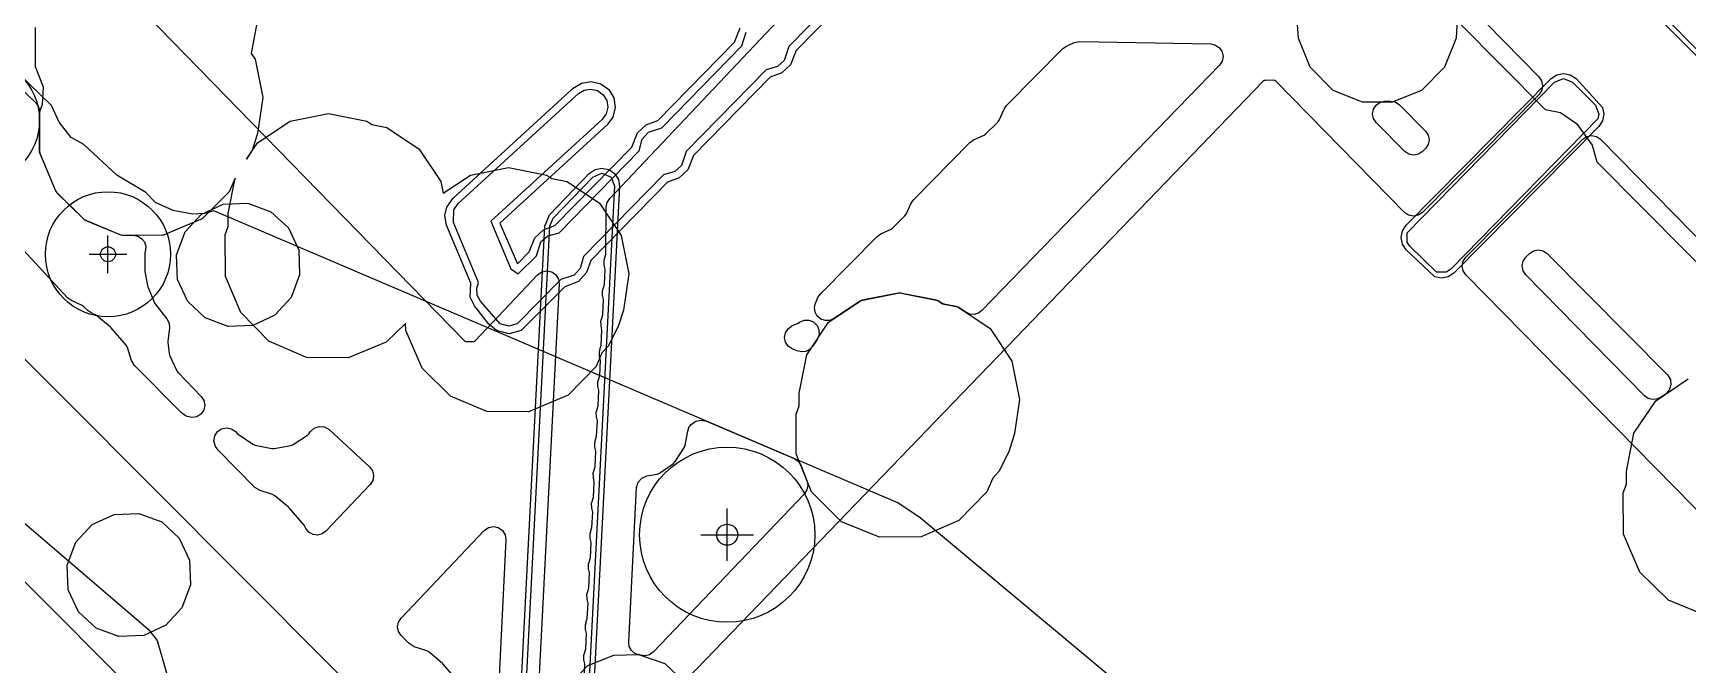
# Model space of a CAD drawing. Header units: metres. Extents: x -2677 to -840, y 169 to 1487.
# Drawn here: x -2262.6 to -2196.5, y 539.5 to 564.7 of the extents above; entities that cross this region are included whole.
import ezdxf

# ---------------------------------------------------------------- set-up
doc = ezdxf.new("R2010")
doc.units = ezdxf.units.M
for name, color, linetype in [('AI_GREENING_ALLOWED_ZONE', 4, 'Continuous'), ('AI_GREENING_EXCLUSIONS', 1, 'Continuous'), ('AI_GREENING_LAWN', 82, 'Continuous'), ('AI_GREENING_TREES', 3, 'Continuous')]:
    doc.layers.add(name, color=color, linetype=linetype)

# ---------------------------------------------------------------- blocks, each defined once
blk = doc.blocks.new('AI_TREE')
for p, q in [((0, -0.3), (0, 0.3)), ((-0.3, 0), (0.3, 0))]:
    blk.add_line(p, q)
for radius in [1, 0.12]:
    blk.add_circle((0, 0), radius)

msp = doc.modelspace()

# ---------------------------------------------------------------- linework, layer by layer
at = {"layer": 'AI_GREENING_ALLOWED_ZONE'}
for points in [[(-2230.651, 553.316), (-2230.82, 553.243), (-2231.003, 553.237), (-2231.177, 553.297), (-2231.317, 553.416), (-2231.404, 553.578), (-2231.428, 553.76), (-2231.384, 553.938), (-2231.274, 554.18), (-2231.174, 554.325), (-2228.929, 556.596), (-2228.781, 556.7), (-2228.365, 556.889), (-2228.292, 556.94), (-2227.816, 557.416), (-2227.765, 557.489), (-2227.563, 557.933), (-2227.464, 558.078), (-2225.218, 560.349), (-2225.07, 560.453), (-2224.654, 560.642), (-2224.582, 560.693), (-2224.105, 561.169), (-2224.055, 561.242), (-2223.853, 561.687), (-2223.753, 561.831), (-2221.508, 564.103), (-2221.36, 564.206), (-2221.05, 564.347), (-2220.833, 564.392), (-2215.596, 564.289), (-2215.408, 564.248), (-2215.25, 564.14), (-2215.144, 563.979), (-2215.106, 563.791), (-2215.142, 563.602), (-2215.247, 563.441), (-2224.74, 553.635), (-2224.88, 553.533), (-2225.046, 553.485), (-2225.219, 553.497), (-2225.377, 553.567), (-2225.664, 553.759), (-2225.753, 553.796), (-2226.21, 553.886), (-2226.39, 553.961), (-2226.466, 554.012), (-2226.555, 554.049), (-2227.989, 554.334), (-2228.086, 554.334), (-2229.52, 554.049), (-2229.609, 554.012), (-2230.651, 553.316)], [(-2208.992, 561.151), (-2209.098, 561.31), (-2209.136, 561.497), (-2209.101, 561.685), (-2208.998, 561.847), (-2208.843, 561.957), (-2208.657, 562.001), (-2208.44, 562.01), (-2208.237, 561.976), (-2208.064, 561.863), (-2207.022, 560.811), (-2206.914, 560.649), (-2206.877, 560.459), (-2206.914, 560.269), (-2207.021, 560.107), (-2207.137, 559.99), (-2207.3, 559.88), (-2207.493, 559.841), (-2207.686, 559.88), (-2207.849, 559.99), (-2208.992, 561.151)], [(-2197.636, 550.164), (-2197.794, 550.095), (-2197.966, 550.083), (-2198.131, 550.13), (-2198.271, 550.23), (-2203.013, 555.07), (-2203.119, 555.231), (-2203.156, 555.421), (-2203.118, 555.61), (-2203.011, 555.771), (-2202.874, 555.911), (-2202.711, 556.02), (-2202.518, 556.059), (-2202.326, 556.021), (-2202.163, 555.911), (-2197.358, 551.066), (-2197.242, 550.881), (-2197.216, 550.664), (-2197.285, 550.457), (-2197.436, 550.298), (-2197.636, 550.164)], [(-2232.316, 552.106), (-2232.474, 552.214), (-2232.581, 552.373), (-2232.619, 552.56), (-2232.585, 552.748), (-2232.483, 552.91), (-2232.327, 553.021), (-2232.075, 553.136), (-2232.023, 553.173), (-2231.843, 553.251), (-2231.647, 553.253), (-2231.465, 553.181), (-2231.325, 553.044), (-2231.248, 552.863), (-2231.247, 552.667), (-2231.321, 552.486), (-2231.506, 552.206), (-2231.625, 552.081), (-2231.779, 552.003), (-2231.951, 551.983), (-2232.119, 552.023), (-2232.316, 552.106)], [(-2255.368, 548.245), (-2255.413, 548.438), (-2255.378, 548.634), (-2255.271, 548.801), (-2255.107, 548.913), (-2254.912, 548.952), (-2254.718, 548.912), (-2254.554, 548.8), (-2254.486, 548.73), (-2254.447, 548.697), (-2253.864, 548.3), (-2253.775, 548.262), (-2253.107, 548.124), (-2253.011, 548.123), (-2252.341, 548.25), (-2252.251, 548.286), (-2251.681, 548.66), (-2251.612, 548.728), (-2251.569, 548.792), (-2251.415, 548.938), (-2251.213, 549.007), (-2251.002, 548.986), (-2250.818, 548.879), (-2249.198, 547.399), (-2249.082, 547.239), (-2249.036, 547.047), (-2249.068, 546.852), (-2249.173, 546.685), (-2250.941, 544.823), (-2251.092, 544.714), (-2251.273, 544.668), (-2251.457, 544.691), (-2251.621, 544.78), (-2251.74, 544.923), (-2251.815, 545.057), (-2252.416, 545.75), (-2252.443, 545.777), (-2252.987, 546.237), (-2253.071, 546.284), (-2253.573, 546.444), (-2253.776, 546.569), (-2255.252, 548.064), (-2255.351, 548.208), (-2255.368, 548.245)], [(-2238.424, 539.877), (-2238.597, 539.937), (-2238.737, 540.055), (-2238.825, 540.215), (-2238.849, 540.397), (-2238.534, 546.563), (-2238.473, 546.777), (-2238.326, 546.944), (-2238.122, 547.03), (-2237.713, 547.102), (-2237.615, 547.143), (-2237.06, 547.53), (-2236.993, 547.6), (-2236.626, 548.174), (-2236.591, 548.264), (-2236.491, 548.821), (-2236.443, 548.963), (-2236.355, 549.085), (-2236.35, 549.09), (-2236.202, 549.193), (-2236.15, 549.217), (-2235.949, 549.262), (-2235.747, 549.222), (-2232.243, 547.726), (-2232.082, 547.617), (-2231.976, 547.455), (-2231.73, 546.852), (-2231.693, 546.666), (-2231.729, 546.479), (-2231.832, 546.319), (-2237.862, 539.995), (-2238.014, 539.885), (-2238.197, 539.84), (-2238.383, 539.866), (-2238.41, 539.875), (-2238.424, 539.877)]]:
    msp.add_lwpolyline(points, close=True, dxfattribs=at)
for points in [[(-2264.411, 563.739), (-2262.535, 561.937), (-2262.437, 561.807), (-2262.387, 561.652), (-2262.388, 561.551), (-2262.386, 561.551), (-2262.386, 560.017), (-2262.367, 559.922), (-2261.742, 558.428), (-2261.687, 558.347), (-2260.613, 557.292), (-2260.535, 557.24), (-2259.179, 556.673), (-2259.086, 556.654), (-2258.631, 556.649), (-2258.456, 556.616), (-2258.303, 556.523), (-2258.193, 556.382), (-2258.14, 556.212), (-2258.149, 556.033), (-2258.17, 555.948), (-2258.176, 555.888), (-2258.171, 555.179), (-2258.166, 555.131), (-2258.065, 554.634), (-2258.05, 554.587), (-2257.77, 553.92), (-2257.735, 553.861), (-2257.294, 553.308), (-2257.203, 553.132), (-2257.188, 552.933), (-2257.254, 552.416), (-2257.255, 552.356), (-2257.206, 551.937), (-2257.185, 551.861), (-2256.891, 551.227), (-2256.844, 551.159), (-2255.923, 550.21), (-2255.816, 550.045), (-2255.781, 549.851), (-2255.824, 549.659), (-2255.937, 549.499), (-2256.104, 549.394), (-2256.297, 549.362), (-2256.489, 549.407), (-2256.568, 549.443), (-2256.716, 549.546), (-2258.582, 551.436), (-2258.704, 551.638), (-2258.868, 552.162), (-2258.917, 552.25), (-2259.519, 552.943), (-2259.546, 552.97), (-2260.089, 553.43), (-2260.174, 553.477), (-2260.239, 553.497), (-2260.44, 553.62), (-2260.61, 553.79), (-2260.679, 553.839), (-2261.107, 554.04), (-2261.26, 554.152), (-2264.166, 557.276)], [(-2245.655, 538.819), (-2246.256, 539.512), (-2246.256, 539.512), (-2246.283, 539.539), (-2246.827, 539.999), (-2246.911, 540.046), (-2247.413, 540.206), (-2247.616, 540.331), (-2247.936, 540.655), (-2248.042, 540.815), (-2248.081, 541.002), (-2248.046, 541.19), (-2247.943, 541.351), (-2244.615, 544.849), (-2244.45, 544.964), (-2244.253, 545.005), (-2244.056, 544.964), (-2243.891, 544.849), (-2243.784, 544.679), (-2243.754, 544.48), (-2244.08, 537.942)]]:
    msp.add_lwpolyline(points, dxfattribs=at)
at = {"layer": 'AI_GREENING_EXCLUSIONS'}
for points in [[(-2171.701, 585.432), (-2194.37, 562.952), (-2194.599, 562.801), (-2194.868, 562.749), (-2195.136, 562.804), (-2195.362, 562.958), (-2198.518, 566.166)], [(-2171.842, 585.574), (-2194.511, 563.094), (-2194.866, 562.949), (-2195.22, 563.098), (-2198.376, 566.306)], [(-2219.475, 579.05), (-2202.24, 561.669), (-2201.631, 561.546), (-2200.984, 561.109), (-2200.367, 560.251), (-2200.173, 559.586), (-2182.324, 541.586)], [(-2209.686, 530.711), (-2227.2, 545.356), (-2228.103, 545.959), (-2255.422, 557.618), (-2255.773, 557.51), (-2256.259, 557.485), (-2257.041, 557.637), (-2257.755, 557.953), (-2258.141, 558.358), (-2259.288, 559.041), (-2260.618, 560.277), (-2261.114, 560.555), (-2261.596, 561.169), (-2261.905, 561.834), (-2272.087, 571.729)], [(-2209.686, 530.711), (-2227.2, 545.356), (-2228.103, 545.959), (-2255.422, 557.618), (-2255.773, 557.51), (-2256.259, 557.485), (-2257.041, 557.637), (-2257.755, 557.953), (-2258.141, 558.358), (-2259.288, 559.041), (-2260.618, 560.277), (-2261.114, 560.555), (-2261.596, 561.169), (-2261.905, 561.834), (-2272.087, 571.729)], [(-2229.099, 567.161), (-2232.163, 564.028), (-2232.388, 563.461), (-2232.737, 563.138), (-2233.2, 562.967), (-2236.264, 559.834), (-2236.488, 559.267), (-2236.838, 558.944), (-2237.3, 558.773), (-2240.365, 555.64), (-2240.536, 555.153), (-2240.859, 554.803), (-2241.401, 554.579), (-2243.15, 552.844), (-2243.641, 552.712), (-2244.134, 552.839), (-2244.43, 553.093), (-2245.009, 553.826), (-2245.187, 554.173), (-2245.16, 554.738), (-2246.13, 557.052), (-2246.189, 557.438), (-2246.116, 557.772), (-2245.865, 558.132), (-2241.061, 562.527), (-2240.728, 562.73), (-2240.342, 562.789), (-2239.963, 562.696), (-2239.648, 562.465), (-2239.446, 562.131), (-2239.387, 561.745), (-2239.48, 561.366), (-2239.711, 561.052), (-2243.996, 557.131), (-2243.295, 555.501), (-2242.825, 555.978), (-2242.601, 556.545), (-2242.252, 556.869), (-2241.793, 557.039), (-2238.725, 560.172), (-2238.5, 560.739), (-2238.151, 561.063), (-2237.688, 561.233), (-2234.624, 564.366), (-2234.4, 564.933)], [(-2229.258, 567.455), (-2232.457, 564.183), (-2232.636, 563.629), (-2232.905, 563.386), (-2233.359, 563.261), (-2236.558, 559.989), (-2236.737, 559.435), (-2237.006, 559.192), (-2237.46, 559.067), (-2240.659, 555.795), (-2240.784, 555.321), (-2241.027, 555.052), (-2241.561, 554.873), (-2243.298, 553.104), (-2243.642, 553.012), (-2243.987, 553.101), (-2244.774, 554.012), (-2244.898, 554.255), (-2244.92, 554.527), (-2244.844, 554.76), (-2245.848, 557.155), (-2245.838, 557.659), (-2245.663, 557.91), (-2240.859, 562.306), (-2240.625, 562.448), (-2240.355, 562.489), (-2240.09, 562.424), (-2239.87, 562.262), (-2239.728, 562.029), (-2239.687, 561.759), (-2239.752, 561.493), (-2239.914, 561.273), (-2244.354, 557.21), (-2243.553, 555.301), (-2243.261, 555.107), (-2242.531, 555.823), (-2242.352, 556.377), (-2242.084, 556.62), (-2241.63, 556.745), (-2238.431, 560.017), (-2238.305, 560.492), (-2238.062, 560.76), (-2237.529, 560.939), (-2234.33, 564.211), (-2234.151, 564.765)], [(-2253.62, 565.549), (-2253.923, 563.915), (-2253.764, 563.678), (-2253.46, 562.147), (-2253.681, 560.706), (-2253.893, 560.052), (-2254.108, 559.686), (-2253.672, 560.339), (-2252.374, 561.206), (-2250.843, 561.511), (-2249.313, 561.206), (-2249.114, 561.073), (-2248.511, 560.953), (-2247.213, 560.086), (-2246.346, 558.788), (-2246.254, 558.327), (-2245.173, 559.049), (-2243.643, 559.353), (-2242.112, 559.049), (-2241.913, 558.916), (-2241.31, 558.796), (-2240.012, 557.929), (-2239.145, 556.631), (-2238.841, 555.1), (-2239.062, 553.659), (-2239.274, 553.005), (-2239.666, 552.215), (-2239.915, 551.947), (-2240.145, 551.398), (-2241.268, 550.254), (-2242.854, 549.591), (-2244.515, 549.607), (-2245.96, 550.211), (-2247.104, 551.335), (-2247.751, 552.843), (-2247.766, 553.114), (-2248.532, 552.369), (-2250.055, 551.749), (-2251.716, 551.764), (-2253.224, 552.412), (-2254.347, 553.556), (-2254.952, 555), (-2254.967, 556.661), (-2254.843, 556.998), (-2254.843, 557.511), (-2254.561, 558.931), (-2254.807, 558.382), (-2255.887, 557.301), (-2257.473, 556.638), (-2259.134, 556.654), (-2260.579, 557.259), (-2261.723, 558.382), (-2262.386, 559.968), (-2262.386, 561.551), (-2262.262, 561.887), (-2262.228, 562.569), (-2262.546, 563.37), (-2262.546, 564.953)], [(-2195.794, 541.446), (-2197.316, 542.066), (-2198.46, 543.189), (-2199.108, 544.698), (-2199.123, 546.359), (-2198.999, 546.695), (-2198.999, 547.208), (-2198.695, 548.739), (-2197.828, 550.036), (-2196.53, 550.903)], [(-2263.464, 545.556), (-2258.046, 540.91), (-2257.685, 540.45), (-2257.177, 538.699)]]:
    msp.add_lwpolyline(points, dxfattribs=at)
for points in [[(-2205.758, 566.784), (-2205.719, 566.067), (-2205.796, 564.522), (-2206.266, 563.357), (-2207.188, 562.435), (-2208.353, 561.965), (-2209.541, 561.965), (-2210.706, 562.435), (-2211.628, 563.357), (-2212.098, 564.522), (-2212.226, 566.341), (-2212.096, 567.339), (-2211.757, 568.214), (-2210.597, 569.436), (-2209.567, 569.843), (-2208.573, 569.87), (-2207.523, 569.518), (-2206.299, 568.359), (-2205.913, 567.503), (-2205.758, 566.784)], [(-2200.096, 560.998), (-2205.886, 555.138), (-2206.115, 554.984), (-2206.385, 554.93), (-2206.655, 554.985), (-2207.795, 556.067), (-2207.943, 556.293), (-2207.995, 556.559), (-2207.942, 556.824), (-2207.793, 557.05), (-2202.006, 562.906), (-2201.778, 563.06), (-2201.508, 563.114), (-2201.238, 563.06), (-2201.01, 562.907), (-2199.947, 561.756), (-2199.894, 561.49), (-2199.946, 561.224), (-2200.096, 560.998)], [(-2206.578, 555.169), (-2207.652, 556.207), (-2207.758, 556.369), (-2207.757, 556.748), (-2201.864, 562.766), (-2201.508, 562.914), (-2201.152, 562.766), (-2200.238, 561.841), (-2200.094, 561.49), (-2200.132, 561.3), (-2206.028, 555.279), (-2206.192, 555.169), (-2206.578, 555.169)], [(-2242.204, 557.014), (-2242.009, 557.464), (-2240.423, 559.113), (-2240.191, 559.272), (-2239.916, 559.328), (-2239.64, 559.27), (-2239.41, 559.109), (-2239.262, 558.87), (-2239.22, 558.592), (-2240.703, 529.627), (-2240.766, 529.369), (-2240.922, 529.154), (-2241.146, 529.011), (-2241.408, 528.963), (-2241.668, 529.016), (-2243.321, 530.556), (-2243.484, 530.802), (-2243.531, 531.093), (-2242.204, 557.014)], [(-2240.279, 558.974), (-2239.917, 559.128), (-2239.555, 558.971), (-2239.419, 558.602), (-2240.902, 529.638), (-2241.059, 529.299), (-2241.406, 529.163), (-2241.592, 529.201), (-2243.181, 530.699), (-2243.332, 531.083), (-2242.004, 557.004), (-2241.865, 557.325), (-2240.279, 558.974)], [(-2251.991, 555.07), (-2252.332, 554.153), (-2252.98, 553.454), (-2253.861, 553.045), (-2254.847, 553.006), (-2255.764, 553.347), (-2256.463, 553.994), (-2256.872, 554.876), (-2256.912, 555.862), (-2256.57, 556.779), (-2255.923, 557.478), (-2255.042, 557.887), (-2254.056, 557.927), (-2253.139, 557.585), (-2252.439, 556.938), (-2252.03, 556.056), (-2251.991, 555.07)], [(-2226.308, 553.906), (-2225.705, 553.786), (-2224.407, 552.919), (-2223.54, 551.621), (-2223.236, 550.09), (-2223.443, 548.72), (-2223.669, 547.995), (-2224.061, 547.205), (-2224.31, 546.937), (-2224.54, 546.388), (-2225.663, 545.244), (-2227.171, 544.597), (-2228.832, 544.581), (-2230.355, 545.202), (-2231.541, 546.388), (-2232.161, 547.911), (-2232.161, 549.494), (-2232.038, 549.83), (-2232.038, 550.343), (-2231.733, 551.874), (-2230.866, 553.172), (-2229.568, 554.039), (-2228.038, 554.343), (-2226.507, 554.039), (-2226.308, 553.906)], [(-2256.352, 542.676), (-2256.693, 541.759), (-2257.341, 541.06), (-2258.222, 540.65), (-2259.208, 540.611), (-2260.125, 540.952), (-2260.824, 541.6), (-2261.233, 542.481), (-2261.273, 543.467), (-2260.931, 544.384), (-2260.284, 545.083), (-2259.403, 545.493), (-2258.416, 545.532), (-2257.5, 545.19), (-2256.8, 544.543), (-2256.391, 543.662), (-2256.352, 542.676)], [(-2235.792, 537.522), (-2235.637, 536.803), (-2235.598, 536.086), (-2235.675, 534.541), (-2236.145, 533.376), (-2237.067, 532.454), (-2238.232, 531.984), (-2239.42, 531.984), (-2240.585, 532.454), (-2241.507, 533.376), (-2241.977, 534.541), (-2242.105, 536.36), (-2241.975, 537.358), (-2241.636, 538.233), (-2240.476, 539.455), (-2239.446, 539.862), (-2238.452, 539.889), (-2237.402, 539.537), (-2236.178, 538.378), (-2235.792, 537.522)]]:
    msp.add_lwpolyline(points, close=True, dxfattribs=at)
at = {"layer": 'AI_GREENING_LAWN'}
for points in [[(-2270.869, 578.537), (-2245.425, 552.436), (-2245.386, 552.41), (-2245.339, 552.4), (-2245.051, 552.403), (-2245.005, 552.413), (-2244.966, 552.44), (-2242.485, 555.067), (-2242.32, 555.183), (-2242.122, 555.224), (-2241.925, 555.184), (-2241.759, 555.069), (-2241.652, 554.898), (-2241.622, 554.698), (-2242.754, 532.588), (-2242.8, 532.402), (-2242.912, 532.248), (-2243.074, 532.146), (-2243.262, 532.113), (-2243.449, 532.153), (-2243.607, 532.26), (-2289.934, 578.768)], [(-2240.628, 538.908), (-2240.598, 539.521), (-2240.634, 539.682), (-2240.64, 539.872), (-2240.613, 539.944), (-2240.619, 539.946), (-2240.566, 540.121), (-2240.536, 540.734), (-2240.572, 540.896), (-2240.578, 541.086), (-2240.551, 541.158), (-2240.557, 541.159), (-2240.504, 541.334), (-2240.474, 541.947), (-2240.51, 542.109), (-2240.515, 542.299), (-2240.489, 542.371), (-2240.495, 542.373), (-2240.442, 542.547), (-2240.411, 543.161), (-2240.448, 543.322), (-2240.453, 543.512), (-2240.427, 543.584), (-2240.433, 543.586), (-2240.38, 543.76), (-2240.349, 544.374), (-2240.386, 544.535), (-2240.391, 544.725), (-2240.365, 544.797), (-2240.371, 544.799), (-2240.317, 544.974), (-2240.287, 545.587), (-2240.323, 545.748), (-2240.329, 545.938), (-2240.303, 546.01), (-2240.309, 546.012), (-2240.255, 546.187), (-2240.225, 546.8), (-2240.261, 546.961), (-2240.267, 547.151), (-2240.24, 547.223), (-2240.247, 547.225), (-2240.193, 547.4), (-2240.163, 548.013), (-2240.199, 548.174), (-2240.205, 548.364), (-2240.178, 548.436), (-2240.185, 548.438), (-2240.131, 548.613), (-2240.101, 549.226), (-2240.137, 549.387), (-2240.143, 549.577), (-2240.116, 549.649), (-2240.122, 549.651), (-2240.069, 549.826), (-2240.039, 550.439), (-2240.075, 550.6), (-2240.081, 550.79), (-2240.054, 550.862), (-2240.06, 550.864), (-2240.007, 551.039), (-2239.977, 551.652), (-2240.013, 551.813), (-2240.018, 552.003), (-2239.992, 552.075), (-2239.998, 552.077), (-2239.945, 552.252), (-2239.915, 552.865), (-2239.951, 553.027), (-2239.956, 553.217), (-2239.93, 553.289), (-2239.936, 553.29), (-2239.883, 553.465), (-2239.852, 554.078), (-2239.889, 554.24), (-2239.894, 554.43), (-2239.868, 554.502), (-2239.874, 554.504), (-2239.821, 554.678), (-2239.79, 555.292), (-2239.827, 555.453), (-2239.832, 555.643), (-2239.809, 555.706), (-2239.815, 555.707), (-2239.761, 555.897), (-2239.743, 557.778), (-2239.707, 557.96), (-2239.606, 558.116), (-2231.984, 566.192)], [(-2204.602, 565.115), (-2202.489, 562.979), (-2202.382, 562.818), (-2202.344, 562.628), (-2202.381, 562.438), (-2202.488, 562.276), (-2207.148, 557.56), (-2207.311, 557.45), (-2207.504, 557.412), (-2207.697, 557.451), (-2207.86, 557.562), (-2213.005, 562.802), (-2213.044, 562.828), (-2213.091, 562.837), (-2213.418, 562.835), (-2213.464, 562.825), (-2213.502, 562.799), (-2238.599, 536.75)], [(-2269.839, 549.695), (-2256.882, 536.688), (-2256.775, 536.53), (-2256.736, 536.342), (-2256.77, 536.154), (-2256.873, 535.992), (-2260.513, 532.137), (-2260.69, 532.016), (-2260.901, 531.981), (-2260.975, 531.985), (-2261.023, 531.977), (-2261.064, 531.951), (-2261.415, 531.605), (-2261.565, 531.503), (-2261.74, 531.461), (-2261.919, 531.485), (-2262.078, 531.57), (-2262.197, 531.707), (-2262.239, 531.778), (-2262.788, 532.332)]]:
    msp.add_lwpolyline(points, dxfattribs=at)
msp.add_lwpolyline([(-2200.193, 560.596), (-2200.03, 560.485), (-2189.793, 550.06), (-2189.686, 549.896), (-2189.65, 549.704), (-2189.69, 549.513), (-2189.8, 549.352), (-2194.501, 544.752), (-2194.65, 544.652), (-2194.825, 544.61), (-2195.003, 544.633), (-2195.162, 544.718), (-2195.539, 545.018), (-2195.585, 545.059), (-2205.408, 555.064), (-2205.514, 555.225), (-2205.551, 555.415), (-2205.513, 555.605), (-2205.407, 555.766), (-2200.742, 560.486), (-2200.579, 560.596), (-2200.386, 560.635), (-2200.193, 560.596)], close=True, dxfattribs=at)

# ---------------------------------------------------------------- block references
at = {"layer": 'AI_GREENING_TREES'}
for p, xscale, yscale in [((-2264.881, 561.239), 2.5, 2.5), ((-2259.647, 555.886), 2.5, 2.5), ((-2234.914, 544.681), 3.5, 3.5)]:
    msp.add_blockref('AI_TREE', p, dxfattribs=dict(at, xscale=xscale, yscale=yscale))

doc.saveas('drawing.dxf')
